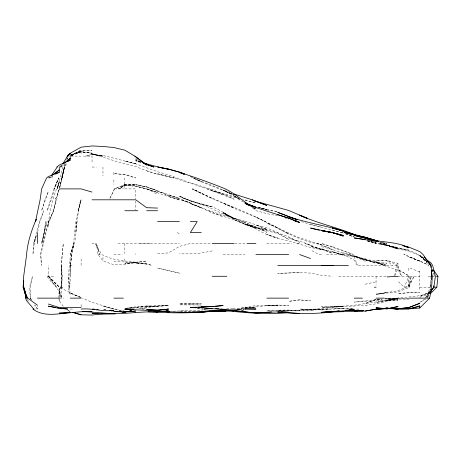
<?xml version="1.0" encoding="UTF-8"?>
<svg xmlns="http://www.w3.org/2000/svg" width="461" height="461" viewBox="0 0 461 461"><rect width="100%" height="100%" fill="white"/><g stroke="black" fill="none" stroke-linecap="round" stroke-linejoin="round"><path stroke-width="0.35" stroke-dasharray="2.31 1.73" d="M61.14 287.203L61.342 265.357L63.255 243.506L61.175 265.357L61.935 276.277L61.14 287.203L59.262 289.007L58.72 297.426M70.187 265.357L69.974 276.277L70.187 265.357L72.348 265.357L70.187 265.536M430.707 286.523L431.035 276.277M409.201 276.277L408.838 286.183L404.337 287.203L397.912 281.193M68.211 287.203L68.948 276.277L69.45 287.203L68.211 287.203L70.187 294.792L69.674 287.203L70.585 276.277L70.51 265.357L71.622 254.432L73.875 243.506L70.458 254.432L68.395 276.277L69.45 287.203M430.747 286.523L431.052 283.106M60.892 287.203L62.805 287.203L59.262 289.007L59.273 297.426L59.262 289.007L60.892 287.203L61.935 276.277L61.342 265.357L62.293 276.277L60.961 298.129L59.262 290.009L61.958 298.129L59.262 291.542L48.342 276.277L48.342 265.357M71.622 254.432L70.475 265.357L71.634 254.432L73.875 243.506M431.064 281.677L430.13 287.203L426.367 297.483M394.72 275.597L396.339 265.357L397.912 266.689L401.646 276.277L397.912 269.259L397.912 266.689M409.253 287.203L411.177 276.277L408.838 287.203L409.253 287.203L408.838 287.537L397.912 291.911L376.067 294.066L386.986 292.516L376.067 294.527L397.912 290.712L406.498 287.203L408.838 285.463L414.087 276.277L408.838 287.203L408.838 276.277L404.337 287.203M59.838 187.523L64.534 167.038L59.619 187.523M37.675 231.9L40.009 221.66L43.812 210.735C37.981 224.657 33.641 239.265 32.944 254.432L34.229 243.506L36.217 236.677M61.97 177.963L59.602 187.523L64.874 167.038L67.064 162.572M65.468 163.626L61.595 177.963L64.309 167.038L62.097 177.963L64.246 167.038L65.364 163.626M66.747 159.529L67.6 156.798L66.92 158.843M427.785 297.454L430.683 288.713L427.238 297.501M36.235 235.796L33.405 243.506L36.413 235.519M59.262 189.552L55.36 199.809L59.262 188.889L56.72 199.809L53.545 210.735L48.733 221.66L40.839 254.432L41.542 265.357L40.389 254.432L48.342 222.409L53.545 210.735L56 199.809L53.58 210.735L49.12 221.66L48.342 226.8C48.975 211.466 53.073 196.455 59.262 182.464L57.049 188.889L59.262 181.213L57.377 188.889L62.938 167.038L64.955 163.396M394.87 275.661L397.912 268.25L398.275 265.357L397.912 263.346L386.986 260.384L376.067 260.534L365.141 259.745L354.215 255.959L343.295 252.899C357.742 256.765 371.664 264.049 386.986 263.098L376.067 262.574L386.986 265.357L376.067 262.511L384.347 265.357L376.067 262.297C386.779 267.501 398.955 268.907 408.838 275.897L397.912 269.259M427.272 297.478L429.831 291.634M109.891 198.518L114.368 188.889L124.81 184.677L114.576 188.889L109.891 198.558M52.681 176.033L51.805 177.963L52.773 176.033M66.966 159.754L68.977 156.112M59.855 167.038L61.146 167.038L62.523 164.612M425.52 297.564L430.683 289.681M48.44 177.963L49.719 177.963L50.912 176.235M425.612 297.587L429.3 293.248M81.113 297.46L70.187 293.075L81.113 297.708L70.187 292.821L59.625 287.203L48.342 276.277L56.715 287.203L48.342 278.6L47.201 276.277L48.342 274.952M61.146 167.038L63.658 164.617M49.719 177.963L51.839 176.183M59.809 166.6L61.993 164.859M424.973 298.907L419.764 302.399L425.762 299.114M59.872 166.651L62.903 164.733M70.85 155.778L81.113 150.05L70.792 155.778L81.113 150.92L92.039 150.378L81.113 150.891L70.187 155.334L81.113 151.392L70.873 154.833M48.342 177.963L51.373 176.373M430.683 291.623L419.764 296.262L430.044 292.286M81.113 151.727L70.833 155.858L81.113 151.738L92.039 153.127L81.113 151.738L70.187 155.484L81.113 151.755L92.039 153.317L81.113 151.727L81.113 154.562M419.764 297.368L430.683 293.38M430.683 292.038C416.98 298.889 401.231 295.536 386.986 300.382L397.912 298.129L384.941 298.866L397.912 298.503L384.941 298.688M233.047 308.905L244.975 307.585L249.073 307.792M92.039 154.383L85.896 156.112L92.039 154.4L102.959 155.443L135.73 163.828L157.581 171.699L168.507 174.898L190.353 182.821L212.204 189.523L223.124 194.023L234.05 199.187C209.029 189.362 183.714 180.165 157.581 173.711L174.091 177.963C160.906 175.566 147.998 171.861 135.73 166.444C120.794 163.425 106.549 158.163 92.039 153.726L102.786 156.112L92.039 154.383L102.959 156.112L92.039 154.4M356.664 309.51L358.502 309.054L356.664 309.406M131.639 310.651L120.027 312.944M365.141 284.218L376.067 281.821M132.319 310.564L120.027 312.933M240.832 308.351L255.901 305.545L277.747 305.436L266.821 305.672L249.073 307.729M212.204 250.893L201.278 253.06L190.353 253.861L179.427 253.85M131.639 310.605L124.81 311.895L113.884 311.169L124.81 312.103L135.05 311.457M241.524 308.311L244.975 307.7L255.901 306.991L244.975 307.671L246.341 307.729M242.895 308.697L244.284 308.461M140.559 308.835L146.656 307.862L138.882 308.87M135.73 310.662L124.81 312.103L113.884 311.774L111.153 311.094M133.684 311.354L124.81 312.212L114.57 311.163L124.81 312.103L135.73 310.893L124.81 311.959L128.907 311.849M157.581 253.85L168.507 252.887L179.427 246.405L190.353 243.506L211.518 243.506M380.164 299.097L354.215 302.093L397.912 299.241L386.986 299.028L408.838 299.103M173.284 311.181L202.644 310.063M332.369 306.951L343.295 306.075L332.369 307.66L321.444 306.778L332.369 306.951L365.141 305.557L376.067 303.793L397.912 298.837L408.838 298.912L397.912 298.693L354.215 305.24L332.369 306.951L321.444 307.308L343.295 306.11M343.295 308.38L321.444 309.965L299.598 309.054L310.518 309.515L315.923 309.054L310.518 309.913C324.665 306.836 339.21 308.351 353.535 308.795L332.369 308.006M266.821 305.672L277.747 305.084L288.672 305.43L277.747 305.147L266.821 305.655L277.747 305.084M135.73 311.152L124.81 311.642L129.587 311.757M299.598 272.549L277.747 273.413L299.598 272.549L310.518 273.096L321.444 275.257L332.369 276.277M139.695 243.506L150.021 243.506M132.319 311.763L133.684 311.722M133.684 311.469L124.81 311.699L133.684 311.607M70.936 156.112L80.836 156.112M83.453 156.112L92.027 156.112L92.039 162.26M92.039 167.038L96.343 167.038M114.368 188.889L123.571 188.889M124.81 188.889L135.73 188.889L135.73 199.094M243.35 221.66L266.821 232.269C250.456 223.591 232.58 218.595 215.886 210.735C204.338 204.258 191.01 202.396 179.427 196.006L190.353 200.593L201.278 204.194L190.353 200.99L179.427 196.599L190.353 200.708L212.204 207.018L201.278 203.843L212.204 206.718L220.583 210.735L234.05 219.505L244.975 224.495L255.901 228.224L244.975 224.017C256.281 227.959 265.807 235.796 277.747 238.06L266.821 234.251L277.747 238.556L288.672 240.861L310.518 247.465L332.369 251.798L343.295 255.135L354.215 256.639L365.141 261.22L365.141 258.805L354.215 255.959L365.141 260.246L376.067 261.854L365.141 259.895L354.215 255.918L376.067 263.496L376.067 260.534L386.986 260.799L392.253 265.357M244.975 221.66L246.381 221.66L255.901 224.766L266.821 229.307L255.901 225.152L266.821 227.901L277.695 232.58L288.672 239.415L277.747 233.543L255.901 227.89L244.975 224.144L234.05 219.695L212.204 213.017L201.278 207.79L181.317 199.809L190.353 202.54L179.427 199.78L168.507 196.415L179.427 199.625C164.479 196.38 150.787 189.039 135.73 186.158L146.212 188.889L157.581 192.496L146.656 188.889L135.73 186.423L124.81 185.138L135.73 185.282L124.81 185.397L118.414 188.889L124.81 184.924L135.73 184.481L146.656 187.045L135.73 184.809L146.656 186.872L179.427 198.57L168.507 195.02L179.427 198.386L190.353 203.341L209.098 210.735L223.124 215.178L246.381 221.66M92.039 243.506L95.444 243.506L101.668 254.432C116.967 263.018 135.419 260.183 151.807 265.357L146.656 264.049L135.73 263.191L146.656 263.98L135.73 262.874L124.81 262.92L135.73 262.724L124.81 263.525L146.656 260.995L124.81 264.228L113.884 264.735L102.959 261.001L97.963 254.432L96.424 243.506L99.847 254.432L95.444 243.506M118.033 243.506L179.427 243.506M234.735 243.506L246.341 243.506M266.821 243.506L291.433 243.506M296.832 243.506L299.598 243.506M386.986 245.016L378.712 243.506L386.986 245.016L397.912 248.444L386.986 245.223L379 243.506C395.29 248.151 415.28 248.07 427.047 261.929M97.963 254.432L101.795 254.432M113.884 254.432L122.274 254.432M223.124 254.432L244.975 254.432M321.444 254.432L318.903 254.432L310.518 249.908M326.44 254.432L343.295 254.432L354.215 260.079L357.344 265.357L397.912 265.357L397.912 263.346M47.201 276.277L54.623 276.277M338.714 276.277L354.215 276.277M355.316 276.277L386.986 276.277M397.912 276.277L419.764 276.277M428.2 276.277L434.406 276.277M419.764 287.203L430.683 287.203M31.365 299.852L30.23 298.129L30.144 287.203L32.529 276.277L29.665 287.203L30.23 298.129L32.333 298.129M59.262 298.129L63.756 298.129M32.944 309.054L35.762 309.054M70.187 309.054L73.622 309.054M133.684 311.521L124.81 311.25L114.051 309.054L92.039 302.341L82.392 298.129M141.879 309.112L146.656 309.129M190.353 311.192L179.427 311.083L195.816 311.175M133.684 311.648L112.519 311.106M203.324 309.164L195.136 308.259M226.541 308.605L234.05 308.778M249.753 307.873L255.901 308.132L249.753 307.827M113.884 261.393L124.81 261.946L124.81 258.973M197.867 308.323L203.284 308.87M388.352 307.66L384.941 307.694L388.416 307.671M240.878 310.069L244.29 310.576M266.821 209.98L277.747 211.789L257.267 207.173L266.821 209.513M427.785 263.381L419.764 255.475L426.846 262.39C416.375 248.41 396.564 251.625 382.567 243.506L386.986 245.373L397.912 248.249L408.838 250.081C398.483 248.571 388.122 246.393 378.608 241.91M241.455 310.051L244.975 310.679M386.986 245.373L397.912 247.557L376.067 243.454L367.187 240.803M321.444 248.548L310.518 246.381L321.444 249.649L321.444 248.548L332.369 253.371L321.444 249.147L354.215 256.639L357.344 265.357M277.747 215.829L266.821 213.61L256.287 210.735L250.726 206.776M124.81 311.25L114.051 309.054L102.959 306.052L114.149 309.054M105.69 309.642L102.959 309.054L105.69 309.734M381.529 242.313L386.986 243.506L383.575 242.676M332.369 230.033L343.295 232.938L310.518 224.657L299.598 220.9M367.187 240.942L376.067 243.005L367.872 240.896M370.604 241.408L378.827 243.506M321.444 246.658L332.369 249.528L343.295 253.124M244.975 200.166L255.901 203.088L242.619 199.215M239.409 198.72L223.124 194.162L207.536 188.889L238.003 197.832M261.358 208.314L266.821 209.795L257.267 207.093M141.193 162.381L135.73 160.866L141.193 162.537M397.912 248.231L386.986 245.2L397.912 248.934L386.986 245.068L381.904 242.676M310.518 224.058L321.444 227.158M261.358 208.401L266.141 209.784M379.95 241.99L385.131 243.506L382.544 242.693M367.872 240.919L376.061 243.506L370.921 241.443M310.518 245.304L304.854 243.506L321.444 249.649L306.692 243.506L288.672 237.813L299.598 242.319L288.672 236.839L277.747 232.891L244.975 223.839L223.124 212.498L234.05 218.848L223.124 212.423L234.05 218.531L223.124 213.455L234.05 218.428L243.402 221.66M146.656 170.812L157.581 174.339M284.575 217.753L288.672 219.09M345.865 233.998L354.215 236.937L347.79 234.499M212.204 190.871L223.124 194.726M348.735 254.432L354.215 256.385M234.05 219.695L244.975 224.144M140.876 162.088L135.73 160.198L140.876 162.243M208.908 210.735L223.124 216.998M230.195 192.617L193.073 177.963L201.278 181.686L193.689 177.963M419.764 271.811L408.838 267.772L408.838 271.788M341.947 232.58L343.295 233.093M212.204 198.57L234.05 207.992L192.11 188.889L212.204 198.57L201.278 193.459L192.888 188.889L201.278 193.476M255.901 217.166L234.05 208.309L223.124 203.036C241.806 210.279 260.067 218.491 277.747 227.93L266.821 223.136L277.747 227.746L288.672 232.995C302.549 240.314 318.447 242.284 332.369 249.516L317.254 243.506L321.444 244.612C297.414 241.166 277.418 227.192 255.901 217.166L265.34 221.66M345.865 233.831L353.575 236.96M365.141 258.805L376.067 263.496M397.912 265.357L386.986 260.384L386.986 260.799M190.353 176.413L193.136 177.704M190.353 176.465L201.278 181.824L233.41 194.502L223.124 190.353L234.05 195.118L223.124 190.134L234.05 195.804L240.002 199.446L234.05 195.671L239.587 199.809L244.376 202.696M277.747 228.276L288.672 233.986L286.05 232.58M177.237 232.58L179.427 233.756M147.266 188.889L157.581 194.507M254.08 207.917L255.901 208.989L251.648 206.81L255.901 209.161L254.08 208.009M135.73 158.423L139.983 160.958M423.786 257.889L419.764 255.146L427.047 261.952M48.342 276.277L59.262 287.168L48.647 276.277L48.342 275.303M63.301 306.311L59.262 300.826L58.818 298.803M27.257 299.275L29.17 302.151M37.416 309.054L34.765 305.026L37.416 309.054L37.416 305.672M30.253 298.129L31.383 299.852M432.124 269.708L433.853 273.65M432.211 269.212L433.991 273.707M432.291 269.852L434.59 276.277M419.764 270.901L419.764 291.029M376.067 276.277L376.067 284.76M135.73 201.054L135.73 210.078M135.73 253.734L135.73 254.432M124.81 177.963L124.81 187.667M124.81 243.644L124.81 253.521M113.884 172.426L113.884 175.48M113.884 179.773L113.884 184.383M102.959 167.038L102.959 175.964M102.959 257.313L102.959 261.001M81.113 258.915L81.113 265.357M81.113 304.617L81.113 306.888M59.267 298.803L59.262 300.826L59.262 298.803M76.393 221.66L76.042 232.58L74.613 243.506L70.458 254.432L73.651 243.506L75.667 221.66L81.113 199.809L78.203 210.735L80.623 199.809L78.405 210.735L75.794 232.58L76.393 221.66M45.604 221.66L44.337 232.58L41.386 243.506L47.103 221.66L44.037 232.58L42.256 243.506L44.273 232.58L45.604 221.66M53.943 188.889L47.103 210.735C51.782 200.114 54.225 188.722 58.53 177.963L54.104 188.889L58.91 177.963L53.943 188.889M44.994 199.809L41.53 210.735L48.342 191.574L44.994 199.809M124.81 184.896L119.71 188.889L124.81 184.924L135.73 184.55L124.81 184.896M81.113 151.145L70.187 155.334L81.113 151.145M376.067 299.523L365.141 303.54L376.067 299.564L382.209 299.085L376.067 299.523M130.953 310.599L124.81 312.206L130.953 310.587M386.986 300.647L376.067 302.387L386.986 300.67L397.912 300.474L386.986 300.647M135.73 306.807L124.81 308.455L135.73 307.343L124.81 308.386L146.656 307.562L168.507 305.194L146.656 306.68L157.581 306.496L168.507 305.482L146.656 306.058L135.73 306.807M146.656 305.937L135.73 307.447L146.656 306.058L157.581 306.496L146.656 305.937M299.598 299.852L288.672 301.31L299.598 299.915L310.518 300.877L299.598 299.852M321.444 309.054C306.974 311.648 292.343 310.772 277.747 310.57L288.672 310.328L277.747 310.823L266.821 310.322L288.672 310.04L299.598 310.633L288.672 310.42L299.598 310.599L321.444 309.054M408.838 292.545L397.912 293.617L408.838 292.827L419.764 292.683L408.838 292.545M328.341 309.054L310.518 310.086L301.045 309.054L310.518 309.642L328.341 309.054M190.353 303.35L179.427 303.839L201.278 303.494L190.353 303.35M190.353 304.548L179.427 304.865L201.278 305.003L190.353 304.548M244.29 309.417L242.924 309.377L244.29 309.412M124.81 174.465L113.884 173.641L124.81 174.673L135.73 177.963L124.81 174.465M266.821 230.051L255.901 227.947L244.975 223.885L255.901 227.89L266.821 230.051M343.295 255.089L340.091 254.432L332.369 251.643L340.178 254.432L343.295 255.089M179.427 273.154L157.581 268.054L179.427 273.154M135.73 163.799L124.81 161.12L135.73 163.828M332.369 246.618L321.444 243.506L353.328 254.432L332.369 246.618M152.447 188.889L146.656 186.872L168.507 195.545L152.447 188.889M419.764 260.897L408.838 256.944L419.764 261.139L429.001 265.357L419.764 260.897M201.278 207.715L190.353 203.387L201.278 207.744M419.764 261.139L403.853 254.432L419.764 261.139M140.876 161.909L135.73 159.581L140.876 161.915M70.187 311.584L67.145 310.005L70.187 311.601"/><path stroke-width="0.69" d="M433.513 270.134L437.95 276.277L436.832 287.203L430.683 293.38L430.683 291.623L433.738 287.203L433.841 285.837M431.715 279.694L432.038 276.277L431.271 270.134M23.718 280.374L23.05 287.203L26.49 298.129L24.508 290.62M405.426 308.657L408.838 308.87L419.764 308.046L429.612 298.129C431.438 289.156 433.017 279.885 431.26 270.78M36.2 219.626L35.474 221.66L40.113 199.809L41.646 188.889L46.567 177.963L48.342 176.563L59.262 172.241L59.262 167.038M36.275 219.252C31.279 230.898 27.332 243.033 26.49 255.751L23.678 276.277L23.597 287.203L26.49 296.129L27.654 298.129L37.416 305.17M62.863 164.001L67.335 156.112L70.187 154.003L67.335 156.112M51.309 175.664L57.273 167.038M430.683 291.68L433.859 287.203L435.397 276.277L432.643 265.357L430.683 262.597L425.509 259.07M67.819 156.112L70.187 153.282L81.113 147.186L92.039 145.947L102.959 146.46L113.884 147.537L124.81 150.165L134.814 156.112L146.656 164.934L143.014 162.762M70.187 153.282L67.698 156.112M66.672 161.713L70.187 158.325L63.088 163.989M55.551 173.071L59.262 169.953L51.788 175.434M56.766 167.038L59.262 165.113L70.187 160.117L70.187 156.112M68.366 161.269L70.187 160.117M55.62 174.149L59.262 172.241M419.764 308.046L419.764 305.96C411.062 309.544 401.664 309.78 392.449 308.616M419.764 305.96L408.838 308.795L406.106 308.645M213.495 310.535L212.204 310.835L214.232 310.42M212.204 310.691L213.552 310.437M363.095 310.783L354.215 310.414L365.141 311.089L376.067 309.141L384.849 308.622M365.141 311.089L376.994 309.054L376.689 309.054L384.243 308.651M223.124 310.691L225.855 310.282M113.884 313.901L115.25 313.682L102.959 313.313C121.22 314.938 139.303 311.21 157.581 311.878L156.216 311.861M201.958 312.189L207.421 311.388M208.787 311.192L210.153 310.991M222.444 309.982C197.855 313.641 172.794 313.221 148.021 311.843M102.959 313.716L92.039 315.053L81.113 314.817L72.919 312.402L81.113 314.817M349.438 309.821L354.215 309.296L343.295 310.881L321.444 312.506L339.198 310.933C318.81 314.298 298.238 313.895 277.747 312.045L299.598 313.509M346.021 310.195L347.387 310.046M241.99 309.054C229.319 311.457 216.566 307.562 203.866 309.054L212.204 308.397M332.369 311.653L334.415 311.434L321.444 312.281L354.215 311.377L363.095 310.766M333.672 265.357L321.444 265.357M230.638 310.708L223.124 311.434L214.935 310.962L223.124 311.365L227.221 310.524L223.124 311.365L212.204 311.4M213.57 306.346L201.278 307.187L190.353 307.389L196.501 307.262M214.935 306.237L223.124 305.551L212.204 306.634L201.278 306.893L204.01 306.784M219.033 310.23L221.758 309.999M169.873 311.867L157.581 311.348L190.353 312.552L212.204 310.489L223.124 310.218L234.05 310.927C219.862 308.438 205.877 313.388 191.718 312.051L199.233 312.235M335.781 311.411L330.318 311.676M386.986 276.917L397.912 276.277M384.261 308.64L376.067 309.054L397.912 308.259L389.718 308.444M66.776 312.783L59.262 313.14L70.187 312.742L81.113 311.734L92.039 311.642L85.21 311.406M68.142 312.719L70.187 312.621C57.982 313.768 43.438 317.191 32.944 309.054M288.672 312.61C266.769 314.69 244.883 312.927 223.124 310.218M133.684 309.175L124.81 309.544L133.684 309.556M205.375 306.732L212.204 306.461L197.867 307.233M271.604 311.872L255.901 313.025L234.05 310.61L244.29 311.763M237.357 309.17L240.008 309.101M363.095 310.674L354.215 310.898L363.095 310.87M81.113 307.406L59.262 307.562L48.342 304.03M225.855 309.406L221.003 309.054M207.421 311.475L211.518 311.411M59.262 188.889L81.113 188.889L92.039 192.07M92.039 199.809L135.73 199.809L146.656 207.698L157.581 208.084M124.81 210.735L137.827 210.735M146.656 210.735L157.581 210.735M157.581 221.66L179.427 221.66M190.353 221.66L197.175 221.66L190.353 232.58L201.278 232.58M212.204 243.506L234.05 243.506M247.079 243.506L255.901 243.506M255.901 254.432L288.672 254.432M277.747 265.357L348.389 265.357M427.578 261.531L430.683 265.357M212.204 276.277L226.841 276.277M436.463 276.277L437.95 276.277M374.361 287.203L376.067 287.203M433.738 287.203L436.832 287.203M37.416 298.129L59.262 298.129M70.187 298.129L81.113 298.129M113.884 298.129L123.381 298.129M266.821 298.129L288.672 298.129M354.215 298.129L362.444 298.129M376.067 298.129L384.388 298.129M408.838 298.129L429.612 298.129M81.113 309.054C92.137 308.029 102.861 311.959 113.884 310.345L109.787 310.253M244.981 309.054L255.901 309.054L244.975 308.714L244.975 309.054L244.975 308.714M134.37 311.867L135.73 311.901M339.198 311.417L343.295 311.561L341.244 311.423M389.718 308.622L397.912 308.979L393.135 308.628M162.358 311.296L157.581 311.077L168.507 311.884M165.09 311.417L168.507 311.573M98.181 313.497L92.039 313.226L102.959 314.125L113.884 313.849L82.479 311.4M281.164 311.867L288.672 312.27C274.053 310.847 259.462 314.166 244.975 311.838M166.456 310.697L168.507 310.818L157.581 311.423L148.707 310.063M215.587 308.651L218.975 308.899M133.742 309.394L129.76 309.054L135.73 309.838L157.581 310.881L153.484 310.455M96.816 309.527L98.181 309.665M149.387 310.028L151.439 310.241M59.924 308.155L67.853 309.054L59.262 308.38L48.342 306.173L55.85 307.481M395.181 308.651L397.912 309.054L394.818 308.628M365.141 239.536L354.215 237.922L376.067 241.483M322.809 230.984L324.175 231.215M325.541 231.439L332.369 232.58L343.295 235.462L332.369 232.655M57.216 307.723L58.582 307.96M332.369 232.58L321.444 230.644L332.369 232.494L343.295 236.101L332.369 232.58L310.518 228.074L319.398 230.252M184.573 174.125L179.427 172.16L168.507 169.106L157.8 167.038L168.507 169.233L157.581 166.859L143.924 163.142M321.444 230.419L331.989 232.58M402.695 245.725L408.838 247.113L419.764 251.579L422.996 254.432L430.597 265.357M365.141 238.199L378.008 241.27M378.112 241.351L376.746 241.022L378.008 241.42M253.198 200.65L255.221 201.157M364.461 238.026L354.215 235.387L376.067 240.849M293.415 220.375L298.158 221.66L293.415 220.266M404.741 246.514L408.838 247.632C395.129 240.953 379.42 242.832 365.141 238.141L373.335 240.371M168.507 169.106L179.427 172.16L183.927 173.924L179.427 172.293C194.156 177.018 208.741 182.268 223.124 187.979C233.865 192.249 241.933 200.593 251.648 206.476M255.901 201.324L288.672 210.452L307.308 218.376M234.05 194.046L252.179 199.809L266.821 205.41L255.901 201.382M144.61 163.586L146.656 164.208L143.446 163.033M293.478 220.375L299.598 222.53L288.672 218.162L255.901 207.583L244.975 203.393L248.006 204.949M277.747 214.705L288.672 218.18L297.685 221.66M297.028 219.695L288.672 216.791C306.605 222.605 325.23 225.734 343.295 230.99L332.369 227.918C347.698 232.759 363.274 236.747 378.66 241.293M180.718 172.99L183.927 174.131M299.598 254.524L310.518 258.546M252.179 199.809L255.901 201.203M297.028 219.609L277.747 212.325L288.027 216.393M288.672 216.647L293.813 218.647M179.427 172.16L183.927 173.935M145.371 164.035L153.934 167.038L146.656 164.525L143.446 163.085L146.656 164.525L141.804 161.811M357.431 235.836C338.605 227.601 318.28 223.741 299.598 215.114L306.663 218.168M250.438 205.779L244.975 202.563L246.698 203.825M146.656 164.934L134.814 156.112M247.851 204.667L248.998 205.514M424.264 257.071L430.683 264.453M33.762 309.054L26.49 300.555L25.568 298.129L25.292 293.352M27.666 298.129L26.49 296.129L23.845 287.203M24.081 289.254L26.162 298.129L25.851 295.397M430.77 266.037L430.937 267.403M431.283 271.5L431.744 276.277L431.168 265.357M37.416 232.58L37.416 243.506M419.764 303.326L408.838 307.608L397.912 308.801L408.838 307.499L419.764 303.326M397.912 306.565L386.986 308.916L376.067 307.775L386.986 308.772L397.912 306.565M168.507 309.054L157.581 310.218L146.656 309.579L157.581 310.138L168.507 309.054M354.215 310.12L346.021 310.409L354.215 310.12M94.764 309.314L92.719 309.118L94.764 309.325M365.141 237.208L354.215 234.954L365.141 237.306L375.381 240.383L365.141 237.208M365.141 237.588L344.16 232.58L365.141 237.588M255.901 207.208L246.9 203.785L255.901 207.208"/></g></svg>
